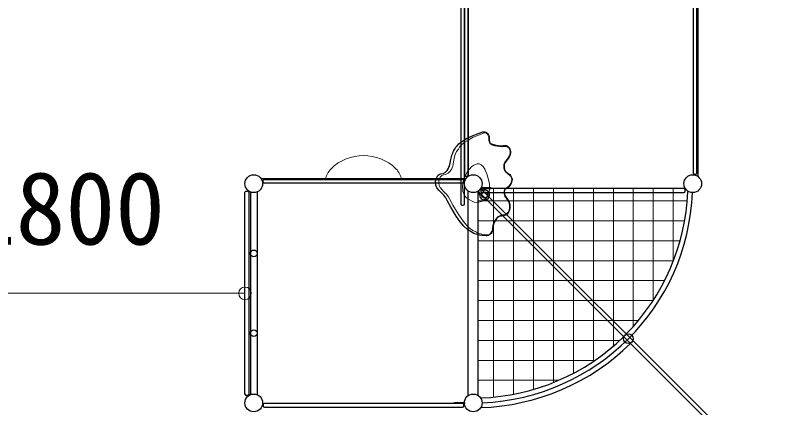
# Model space of a CAD drawing. Units: millimetres on the paper, enlarged 60 times, with parts at other scales. Extents: x 900 to 24300, y 900 to 16920.
# Drawn here: x 19854 to 21002, y 4679 to 5270 of the extents above; entities that cross this region are included whole.
import ezdxf
from ezdxf.enums import TextEntityAlignment as Align

# ---------------------------------------------------------------- set-up
doc = ezdxf.new("R2010")
doc.units = ezdxf.units.MM
doc.header["$LTSCALE"] = 60
for name, color, linetype, lineweight in [('D-DCR-HCH', 8, 'Continuous', 13), ('D-STR-1', 1, 'Continuous', 25), ('D-STR-3', 251, 'Continuous', 9), ('D-STR-DIM', 7, 'Continuous', 0)]:
    doc.layers.add(name, color=color, linetype=linetype, lineweight=lineweight)
doc.styles.add('ＭＳ ゴシック', font='')
doc.styles.get('ＭＳ ゴシック').set_extended_font_data('MS Gothic')

msp = doc.modelspace()

# ---------------------------------------------------------------- linework, layer by layer
at = {"layer": 'D-DCR-HCH'}
for p, q in [((20573.24, 4695.23), (20573.24, 5009.19)), ((20603.24, 4699.52), (20603.24, 5009.19)), ((20633.24, 4706.77), (20633.24, 5009.19)), ((20663.24, 4717.19), (20663.24, 5009.19)), ((20693.24, 4731.11), (20693.24, 5009.19)), ((20723.24, 4749.1), (20723.24, 5009.19)), ((20753.24, 4772.04), (20753.24, 5009.19)), ((20783.24, 4801.52), (20783.24, 5009.19)), ((20813.24, 4840.79), (20813.24, 5009.19)), ((20843.24, 4899.33), (20843.24, 5009.19)), ((20864.2, 4990.53), (20550.04, 4990.53)), ((20860.36, 4960.53), (20550.04, 4960.53)), ((20853.59, 4930.53), (20550.04, 4930.53)), ((20843.7, 4900.53), (20550.04, 4900.53)), ((20830.36, 4870.53), (20550.04, 4870.53)), ((20813.07, 4840.53), (20550.04, 4840.53)), ((20790.99, 4810.53), (20550.04, 4810.53)), ((20762.7, 4780.53), (20550.04, 4780.53)), ((20725.34, 4750.53), (20550.04, 4750.53)), ((20671.22, 4720.53), (20550.04, 4720.53))]:
    msp.add_line(p, q, dxfattribs=at)
at = {"layer": 'D-STR-1'}
for p, q in [((20523.64, 5376.93), (20523.64, 4986.03)), ((20529.34, 4986.03), (20529.34, 5376.93)), ((20529.34, 5333.43), (20529.34, 5029.53)), ((20535.04, 5335.41), (20535.04, 5027.54)), ((20535.04, 5029.53), (20535.04, 5333.43)), ((20873.21, 5330.43), (20873.21, 5032.53)), ((20878.91, 5032.53), (20878.91, 5330.43)), ((20880.04, 5335.41), (20880.04, 5027.54)), ((20532.51, 5084.28), (20536.04, 5086.11)), ((20536.04, 5086.11), (20540, 5088.1)), ((20540, 5088.1), (20549.74, 5092.21)), ((20549.74, 5092.21), (20557.02, 5094.41)), ((20557.02, 5094.41), (20559.72, 5094.41)), ((20559.72, 5094.41), (20562.13, 5093.75)), ((20562.13, 5093.75), (20564.16, 5092.05)), ((20564.16, 5092.05), (20565.63, 5089.34)), ((20565.63, 5089.34), (20566.24, 5087.01)), ((20566.24, 5087.01), (20566.29, 5084.11)), ((20518.28, 5073.53), (20520.75, 5076.38)), ((20520.75, 5076.38), (20523.63, 5078.45)), ((20523.63, 5078.45), (20527.82, 5081.38)), ((20527.82, 5081.38), (20532.51, 5084.28)), ((20566.29, 5084.11), (20566.25, 5081.69)), ((20566.25, 5081.69), (20566.75, 5079.49)), ((20566.75, 5079.49), (20567.94, 5077.43)), ((20567.94, 5077.43), (20568.6, 5076.89)), ((20568.6, 5076.89), (20569.93, 5076.21)), ((20569.93, 5076.21), (20576.27, 5074.41)), ((20576.27, 5074.41), (20580.36, 5073.85)), ((20511.34, 5061.55), (20512.9, 5065.46)), ((20512.9, 5065.46), (20514.46, 5068.07)), ((20514.46, 5068.07), (20516.37, 5071.27)), ((20516.37, 5071.27), (20518.28, 5073.53)), ((20580.36, 5073.85), (20583.35, 5073.58)), ((20583.35, 5073.58), (20588.14, 5073.76)), ((20588.14, 5073.76), (20591.22, 5073.81)), ((20591.22, 5073.81), (20592.14, 5073.7)), ((20592.14, 5073.7), (20594.02, 5073.01)), ((20594.02, 5073.01), (20595.29, 5071.98)), ((20595.29, 5071.98), (20596.46, 5070.79)), ((20596.46, 5070.79), (20597.51, 5068.91)), ((20597.51, 5068.91), (20598.2, 5066.89)), ((20598.2, 5066.89), (20598.64, 5064.49)), ((20598.64, 5064.49), (20598.59, 5062.12)), ((20507.8, 5047.49), (20508.81, 5053.03)), ((20508.81, 5053.03), (20509.66, 5057.03)), ((20509.66, 5057.03), (20510.37, 5059.15)), ((20510.37, 5059.15), (20511.34, 5061.55)), ((20593.49, 5052.39), (20590.57, 5048.52)), ((20596.37, 5056.09), (20593.49, 5052.39)), ((20597.67, 5058.35), (20596.37, 5056.09)), ((20598.29, 5060.47), (20597.67, 5058.35)), ((20598.59, 5062.12), (20598.29, 5060.47)), ((20505.08, 5038.83), (20507.01, 5043.6)), ((20507.01, 5043.6), (20507.8, 5047.49)), ((20589.22, 5045.35), (20588.9, 5042.89)), ((20588.9, 5042.89), (20589.07, 5040.11)), ((20589.07, 5040.11), (20589.73, 5037.72)), ((20590.57, 5048.52), (20589.22, 5045.35)), ((20487.27, 5024.85), (20489.52, 5028.66)), ((20489.52, 5028.66), (20491.99, 5030.69)), ((20491.99, 5030.69), (20493.56, 5031.27)), ((20493.56, 5031.27), (20497.43, 5031.96)), ((20497.43, 5031.96), (20500.62, 5033.7)), ((20500.62, 5033.7), (20503.32, 5036.21)), ((20503.32, 5036.21), (20505.08, 5038.83)), ((20589.73, 5037.72), (20590.78, 5035.67)), ((20590.78, 5035.67), (20593.26, 5033.33)), ((20593.26, 5033.33), (20597.46, 5030.03)), ((20597.46, 5030.03), (20598.8, 5028.65)), ((20598.8, 5028.65), (20599.79, 5026.98)), ((20875.01, 5030.73), (20877.11, 5030.73)), ((20223.6, 5023.98), (20531.48, 5023.98)), ((20226.79, 5018.95), (20226.79, 5021.05)), ((20228.59, 5022.85), (20526.49, 5022.85)), ((20526.49, 5017.15), (20228.59, 5017.15)), ((20485.76, 5018.59), (20486.07, 5021.99)), ((20486.38, 5013.98), (20485.76, 5018.59)), ((20486.07, 5021.99), (20487.27, 5024.85)), ((20528.29, 5021.05), (20528.29, 5018.95)), ((20531.14, 5027.73), (20533.24, 5027.73)), ((20600.23, 5018.49), (20598.99, 5015.57)), ((20599.79, 5026.98), (20600.51, 5024.95)), ((20600.75, 5020.82), (20600.23, 5018.49)), ((20600.51, 5024.95), (20600.84, 5023.11)), ((20600.84, 5023.11), (20600.75, 5020.82)), ((20201.14, 5005.23), (20203.24, 5005.23)), ((20205.04, 5005.41), (20205.04, 4697.54)), ((20488.03, 5010.22), (20486.38, 5013.98)), ((20491.34, 5006.08), (20488.03, 5010.22)), ((20495.86, 5001.52), (20491.34, 5006.08)), ((20535.04, 4697.54), (20535.04, 5005.41)), ((20549.34, 5004.37), (20554.64, 5009.68)), ((20998.06, 4557.13), (20549.89, 5005.31)), ((20550.04, 4697.54), (20550.04, 5005.41)), ((20861.48, 5008.98), (20553.6, 5008.98)), ((21001.88, 4560.95), (20553.7, 5009.13)), ((20558.32, 5005.29), (20553.72, 5000.7)), ((20553.79, 5007.18), (20553.79, 5005.08)), ((20569.4, 5010.33), (20554.4, 5010.33)), ((20554.4, 5010.33), (20554.4, 5008.98)), ((20569.4, 5010.33), (20554.4, 5010.33)), ((20554.4, 5010.33), (20554.4, 5008.98)), ((20554.4, 5008.98), (20569.4, 5008.98)), ((20554.4, 5008.98), (20569.4, 5008.98)), ((20554.64, 5009.68), (20558.32, 5005.29)), ((20859.49, 5008.98), (20555.59, 5008.98)), ((20569.4, 5008.98), (20569.4, 5010.33)), ((20569.4, 5008.98), (20569.4, 5010.33)), ((20589.78, 5006.2), (20589.27, 5004.07)), ((20590.76, 5007.96), (20589.78, 5006.2)), ((20591.55, 5008.83), (20590.76, 5007.96)), ((20594.04, 5010.12), (20591.55, 5008.83)), ((20595.91, 5011.58), (20594.04, 5010.12)), ((20597.29, 5012.96), (20595.91, 5011.58)), ((20598.99, 5015.57), (20597.29, 5012.96)), ((20861.29, 5005.08), (20861.29, 5007.18)), ((20199.34, 4699.53), (20199.34, 5003.43)), ((20205.04, 5003.43), (20205.04, 4699.53)), ((20207.44, 5004.12), (20207.44, 4698.83)), ((20217.64, 5004.12), (20217.64, 4698.83)), ((20498.47, 4999.01), (20495.86, 5001.52)), ((20501.24, 4994.93), (20498.47, 4999.01)), ((20503.38, 4990.98), (20501.24, 4994.93)), ((20553.72, 5000.7), (20549.34, 5004.37)), ((20555.59, 5003.28), (20859.49, 5003.28)), ((20589.27, 5004.07), (20589.16, 5002.74)), ((20589.16, 5002.74), (20589.39, 5000.9)), ((20589.39, 5000.9), (20590.24, 4998.67)), ((20590.24, 4998.67), (20591.37, 4996.66)), ((20591.37, 4996.66), (20592.95, 4994.26)), ((20592.95, 4994.26), (20594.69, 4992.02)), ((20508.68, 4981.07), (20503.38, 4990.98)), ((20525.44, 4984.23), (20527.54, 4984.23)), ((20594.69, 4992.02), (20595.21, 4991.34)), ((20595.21, 4991.34), (20596.57, 4988.47)), ((20596.57, 4988.47), (20597.05, 4986.74)), ((20597.05, 4986.74), (20597.49, 4984.66)), ((20597.49, 4984.66), (20597.58, 4983.14)), ((20597.58, 4983.14), (20597.56, 4980.33)), ((20516.95, 4967.74), (20508.68, 4981.07)), ((20593.31, 4970.69), (20591.66, 4969.29)), ((20594.62, 4972.11), (20593.31, 4970.69)), ((20595.99, 4974.5), (20594.62, 4972.11)), ((20596.95, 4977.09), (20595.99, 4974.5)), ((20597.56, 4980.33), (20596.95, 4977.09)), ((20523.07, 4959.25), (20516.95, 4967.74)), ((20528.41, 4952.65), (20523.07, 4959.25)), ((20575.61, 4960.93), (20574.32, 4958.5)), ((20577.35, 4963.36), (20575.61, 4960.93)), ((20579.26, 4965.24), (20577.35, 4963.36)), ((20581.61, 4966.79), (20579.26, 4965.24)), ((20584.42, 4967.75), (20581.61, 4966.79)), ((20586.21, 4967.9), (20584.42, 4967.75)), ((20588.09, 4968.01), (20586.21, 4967.9)), ((20589.56, 4968.37), (20588.09, 4968.01)), ((20591.66, 4969.29), (20589.56, 4968.37)), ((20533.26, 4947.9), (20528.41, 4952.65)), ((20539.25, 4943.73), (20533.26, 4947.9)), ((20572.06, 4949.71), (20571.84, 4947.44)), ((20572.46, 4952.44), (20572.06, 4949.71)), ((20573.18, 4955.37), (20572.46, 4952.44)), ((20574.32, 4958.5), (20573.18, 4955.37)), ((20543.63, 4941.64), (20539.25, 4943.73)), ((20546.72, 4940.44), (20543.63, 4941.64)), ((20552.05, 4938.97), (20546.72, 4940.44)), ((20556.14, 4938.5), (20552.05, 4938.97)), ((20562.22, 4938.07), (20556.14, 4938.5)), ((20563.47, 4938.08), (20562.22, 4938.07)), ((20565.4, 4938.4), (20563.47, 4938.08)), ((20567.69, 4939.69), (20565.4, 4938.4)), ((20569.27, 4941.37), (20567.69, 4939.69)), ((20570.28, 4942.78), (20569.27, 4941.37)), ((20571.34, 4945.27), (20570.28, 4942.78)), ((20571.84, 4947.44), (20571.34, 4945.27)), ((20203.24, 4697.73), (20201.14, 4697.73)), ((20226.79, 4684), (20226.79, 4681.9)), ((20526.49, 4685.8), (20228.59, 4685.8)), ((20514.17, 4685.8), (20514.17, 4687.15)), ((20514.17, 4687.15), (20529.17, 4687.15)), ((20529.17, 4685.8), (20514.17, 4685.8)), ((20528.29, 4681.9), (20528.29, 4684)), ((20529.17, 4687.15), (20529.17, 4685.8)), ((20228.59, 4680.1), (20526.49, 4680.1))]:
    msp.add_line(p, q, dxfattribs=at)
for centre, radius in [((20212.54, 5016.48), 13.37), ((20542.54, 5016.48), 13.37), ((20872.54, 5016.48), 13.37), ((20559.63, 4999.39), 4.5), ((20212.54, 4911.48), 5.1), ((20212.54, 4791.48), 5.1), ((20775.88, 4783.13), 7.29), ((20212.54, 4686.48), 13.37), ((20542.54, 4686.48), 13.37)]:
    msp.add_circle(centre, radius, dxfattribs=at)
for centre, radius, start, end in [((20531.14, 5029.53), 1.8, 180, 270), ((20533.24, 5029.53), 1.8, 270, 0), ((20875.01, 5032.53), 1.8, 180, 270), ((20877.11, 5032.53), 1.8, 270, 0), ((20228.59, 5021.05), 1.8, 90, 180), ((20228.59, 5018.95), 1.8, 180, 270), ((20526.49, 5021.05), 1.8, 0, 90), ((20526.49, 5018.95), 1.8, 270, 0), ((20201.14, 5003.43), 1.8, 90, 180), ((20203.24, 5003.43), 1.8, 360, 90), ((20559.63, 4999.39), 7.5, 175.17505, 94.82495), ((20550, 5009.01), 9.11, 294.08845, 335.91155), ((20555.59, 5007.18), 1.8, 90, 180), ((20555.59, 5005.08), 1.8, 180, 270), ((20558.69, 5010.45), 3.6, 220, 274.82495), ((20859.49, 5007.18), 1.8, 0, 90), ((20859.49, 5005.08), 1.8, 270, 0), ((20548.57, 5000.32), 3.6, 355.17505, 50), ((20542.54, 5016.48), 330, 272.32064, 357.67936), ((20542.54, 5016.48), 322.71, 315.47938, 357.77383), ((20525.44, 4986.03), 1.8, 180, 270), ((20527.54, 4986.03), 1.8, 270, 0), ((20542.54, 5016.48), 322.71, 271.96683, 314.52062), ((20542.54, 5016.48), 337.29, 271.92384, 314.54134), ((20201.14, 4699.53), 1.8, 180, 270), ((20203.24, 4699.53), 1.8, 270, 0), ((20228.59, 4684), 1.8, 90, 180), ((20526.49, 4684), 1.8, 0, 90), ((20228.59, 4681.9), 1.8, 180, 270), ((20526.49, 4681.9), 1.8, 270, 0)]:
    msp.add_arc(centre, radius, start, end, dxfattribs=at)
at = {"layer": 'D-STR-3'}
for p, q in [((20537.36, 5083.35), (20542.66, 5086.34)), ((20542.66, 5086.34), (20547.97, 5088.49)), ((20547.97, 5088.49), (20552.04, 5090.13)), ((20552.04, 5090.13), (20558.13, 5092.33)), ((20558.13, 5092.33), (20561.32, 5092.77)), ((20561.32, 5092.77), (20562.25, 5092.54)), ((20562.25, 5092.54), (20564.19, 5090.9)), ((20564.19, 5090.9), (20565.2, 5089.18)), ((20565.2, 5089.18), (20565.85, 5086.3)), ((20565.85, 5086.3), (20565.85, 5083.71)), ((20522.63, 5072.35), (20525.25, 5075.37)), ((20525.25, 5075.37), (20529.82, 5078.92)), ((20529.82, 5078.92), (20533.47, 5081.11)), ((20533.47, 5081.11), (20537.36, 5083.35)), ((20565.85, 5083.71), (20565.81, 5081.81)), ((20565.81, 5081.81), (20566.28, 5079.49)), ((20566.28, 5079.49), (20567.3, 5077.31)), ((20567.3, 5077.31), (20568.79, 5075.69)), ((20568.79, 5075.69), (20570.56, 5074.78)), ((20570.56, 5074.78), (20574.6, 5073.55)), ((20515.52, 5060.38), (20517.62, 5064.76)), ((20517.62, 5064.76), (20520.16, 5068.56)), ((20520.16, 5068.56), (20522.63, 5072.35)), ((20574.6, 5073.55), (20581.91, 5072.27)), ((20581.91, 5072.27), (20586.3, 5072.03)), ((20586.3, 5072.03), (20589.72, 5072.16)), ((20589.72, 5072.16), (20591.73, 5072.34)), ((20591.73, 5072.34), (20593.38, 5072.06)), ((20593.38, 5072.06), (20595.12, 5071.1)), ((20595.12, 5071.1), (20596.47, 5069.7)), ((20596.47, 5069.7), (20597.2, 5068.31)), ((20597.2, 5068.31), (20597.96, 5065.92)), ((20598.2, 5063.22), (20597.7, 5060.04)), ((20597.96, 5065.92), (20598.2, 5063.22)), ((20512.98, 5049.27), (20513.5, 5052.05)), ((20513.5, 5052.05), (20514.6, 5056.62)), ((20514.6, 5056.62), (20515.52, 5060.38)), ((20592.38, 5052.04), (20590.45, 5049.46)), ((20595.05, 5055.46), (20592.38, 5052.04)), ((20596.74, 5057.84), (20595.05, 5055.46)), ((20597.7, 5060.04), (20596.74, 5057.84)), ((20509.63, 5037.84), (20511.66, 5042.68)), ((20511.66, 5042.68), (20512.45, 5045.86)), ((20512.45, 5045.86), (20512.98, 5049.27)), ((20536.65, 5038.02), (20540.67, 5042.2)), ((20540.67, 5042.2), (20543.59, 5044.24)), ((20543.59, 5044.24), (20548.38, 5046.21)), ((20548.38, 5046.21), (20551.47, 5046.19)), ((20551.47, 5046.19), (20554.31, 5045.03)), ((20554.31, 5045.03), (20557.55, 5042.25)), ((20557.55, 5042.25), (20560.06, 5038.24)), ((20588.69, 5045.09), (20588.44, 5042.39)), ((20588.44, 5042.39), (20588.61, 5040.25)), ((20588.61, 5040.25), (20589.16, 5037.69)), ((20589.47, 5047.65), (20588.69, 5045.09)), ((20590.45, 5049.46), (20589.47, 5047.65)), ((20492.73, 5026.32), (20495.24, 5028.95)), ((20495.24, 5028.95), (20497.77, 5029.96)), ((20497.77, 5029.96), (20501.06, 5030.47)), ((20501.06, 5030.47), (20504.61, 5032.29)), ((20504.61, 5032.29), (20506.78, 5034.12)), ((20506.78, 5034.12), (20509.63, 5037.84)), ((20530.14, 5027.27), (20533.44, 5033.53)), ((20533.44, 5033.53), (20536.65, 5038.02)), ((20560.06, 5038.24), (20563.63, 5029.83)), ((20563.63, 5029.83), (20566.75, 5016.04)), ((20589.16, 5037.69), (20590.39, 5035.16)), ((20590.39, 5035.16), (20591.67, 5033.65)), ((20591.67, 5033.65), (20594.53, 5031.28)), ((20594.53, 5031.28), (20597.11, 5029.25)), ((20597.11, 5029.25), (20598.92, 5027.48)), ((20490.64, 5017.94), (20490.86, 5022.47)), ((20491.47, 5013.46), (20490.64, 5017.94)), ((20490.86, 5022.47), (20492.73, 5026.32)), ((20526.55, 5013.94), (20527.97, 5021.03)), ((20527.97, 5021.03), (20530.14, 5027.27)), ((20599, 5016.72), (20597.98, 5014.99)), ((20598.92, 5027.48), (20599.99, 5025.24)), ((20600.24, 5020.07), (20599, 5016.72)), ((20599.99, 5025.24), (20600.44, 5022.79)), ((20600.44, 5022.79), (20600.24, 5020.07)), ((20492.86, 5010.76), (20491.47, 5013.46)), ((20495.75, 5007.18), (20492.86, 5010.76)), ((20498.48, 5004.3), (20495.75, 5007.18)), ((20527.05, 5004.85), (20526.55, 5013.94)), ((20566.98, 5006.64), (20564.7, 4998.97)), ((20566.75, 5016.04), (20566.98, 5006.64)), ((20588.99, 5005.36), (20588.74, 5003.17)), ((20589.59, 5007.08), (20588.99, 5005.36)), ((20590.44, 5008.6), (20589.59, 5007.08)), ((20591.98, 5009.83), (20590.44, 5008.6)), ((20594.07, 5011.26), (20591.98, 5009.83)), ((20596.17, 5012.84), (20594.07, 5011.26)), ((20597.98, 5014.99), (20596.17, 5012.84)), ((20502.27, 5000.55), (20498.48, 5004.3)), ((20504.98, 4997.02), (20502.27, 5000.55)), ((20506.96, 4993.79), (20504.98, 4997.02)), ((20512.08, 4984.25), (20506.96, 4993.79)), ((20529.59, 4998.72), (20527.05, 5004.85)), ((20533.12, 4994.73), (20529.59, 4998.72)), ((20539.77, 4990.41), (20533.12, 4994.73)), ((20561.31, 4994.24), (20554.59, 4989.56)), ((20564.7, 4998.97), (20561.31, 4994.24)), ((20588.74, 5003.17), (20588.92, 5001.26)), ((20588.92, 5001.26), (20589.36, 4999.52)), ((20589.36, 4999.52), (20590.29, 4997.34)), ((20590.29, 4997.34), (20591.33, 4995.6)), ((20591.33, 4995.6), (20592.84, 4993.32)), ((20515.79, 4977.69), (20512.08, 4984.25)), ((20543.83, 4988.69), (20539.77, 4990.41)), ((20549.66, 4988.24), (20543.83, 4988.69)), ((20554.59, 4989.56), (20549.66, 4988.24)), ((20592.84, 4993.32), (20593.82, 4992.07)), ((20593.82, 4992.07), (20595.01, 4990.54)), ((20595.01, 4990.54), (20596.19, 4988.13)), ((20596.19, 4988.13), (20596.8, 4985.93)), ((20596.8, 4985.93), (20597.14, 4984.07)), ((20597.14, 4984.07), (20597.2, 4981.92)), ((20519.83, 4971.22), (20515.79, 4977.69)), ((20524.35, 4964.51), (20519.83, 4971.22)), ((20592.42, 4970.88), (20590.93, 4970.08)), ((20593.42, 4971.84), (20592.42, 4970.88)), ((20594.82, 4973.47), (20593.42, 4971.84)), ((20595.81, 4975.37), (20594.82, 4973.47)), ((20596.48, 4977.03), (20595.81, 4975.37)), ((20597.03, 4979.54), (20596.48, 4977.03)), ((20597.2, 4981.92), (20597.03, 4979.54)), ((20527.67, 4959.68), (20524.35, 4964.51)), ((20532.45, 4953.85), (20527.67, 4959.68)), ((20574.51, 4960.2), (20573.61, 4958.2)), ((20576.34, 4963.18), (20574.51, 4960.2)), ((20577.98, 4965.12), (20576.34, 4963.18)), ((20579.99, 4966.86), (20577.98, 4965.12)), ((20582.01, 4968.14), (20579.99, 4966.86)), ((20584.23, 4968.96), (20582.01, 4968.14)), ((20586.33, 4969.38), (20584.23, 4968.96)), ((20588.57, 4969.43), (20586.33, 4969.38)), ((20590.93, 4970.08), (20588.57, 4969.43)), ((20536.43, 4950.14), (20532.45, 4953.85)), ((20542.02, 4945.97), (20536.43, 4950.14)), ((20571.5, 4948.31), (20571.06, 4946.09)), ((20571.73, 4950.65), (20571.5, 4948.31)), ((20572.19, 4953.45), (20571.73, 4950.65)), ((20572.97, 4956.32), (20572.19, 4953.45)), ((20573.61, 4958.2), (20572.97, 4956.32)), ((20547.21, 4943.21), (20542.02, 4945.97)), ((20549.76, 4942.08), (20547.21, 4943.21)), ((20555.58, 4940.45), (20549.76, 4942.08)), ((20563.66, 4939.53), (20555.58, 4940.45)), ((20565.44, 4939.66), (20563.66, 4939.53)), ((20567.26, 4940.5), (20565.44, 4939.66)), ((20568.68, 4941.72), (20567.26, 4940.5)), ((20570.23, 4943.97), (20568.68, 4941.72)), ((20571.06, 4946.09), (20570.23, 4943.97))]:
    msp.add_line(p, q, dxfattribs=at)
for centre, radius, start, end in [((20377.54, 4988.8), 69.97, 45.74079, 134.25921), ((20350.5, 5017.67), 30.43, 135.72572, 170.2029), ((20404.58, 5017.67), 30.43, 9.7971, 44.27428)]:
    msp.add_arc(centre, radius, start, end, dxfattribs=at)
at = {"layer": 'D-STR-DIM', "lineweight": 13}
for p, q in [((20199.34, 4947.48), (20199.34, 4923.48)), ((20199.34, 4851.48), (19659.34, 4851.48))]:
    msp.add_line(p, q, dxfattribs=at)
at = {"layer": 'D-STR-DIM'}
for start, end in [(0, 180), (180, 0)]:
    msp.add_arc((20199.34, 4851.48), 9.38, start, end, dxfattribs=at)

# ---------------------------------------------------------------- texts
at = {"layer": 'D-STR-DIM', "style": 'ＭＳ ゴシック'}
msp.add_text('1800', height=110, dxfattribs=at).set_placement((19929.34, 4979.74), align=Align.MIDDLE_CENTER)

doc.saveas('drawing.dxf')
